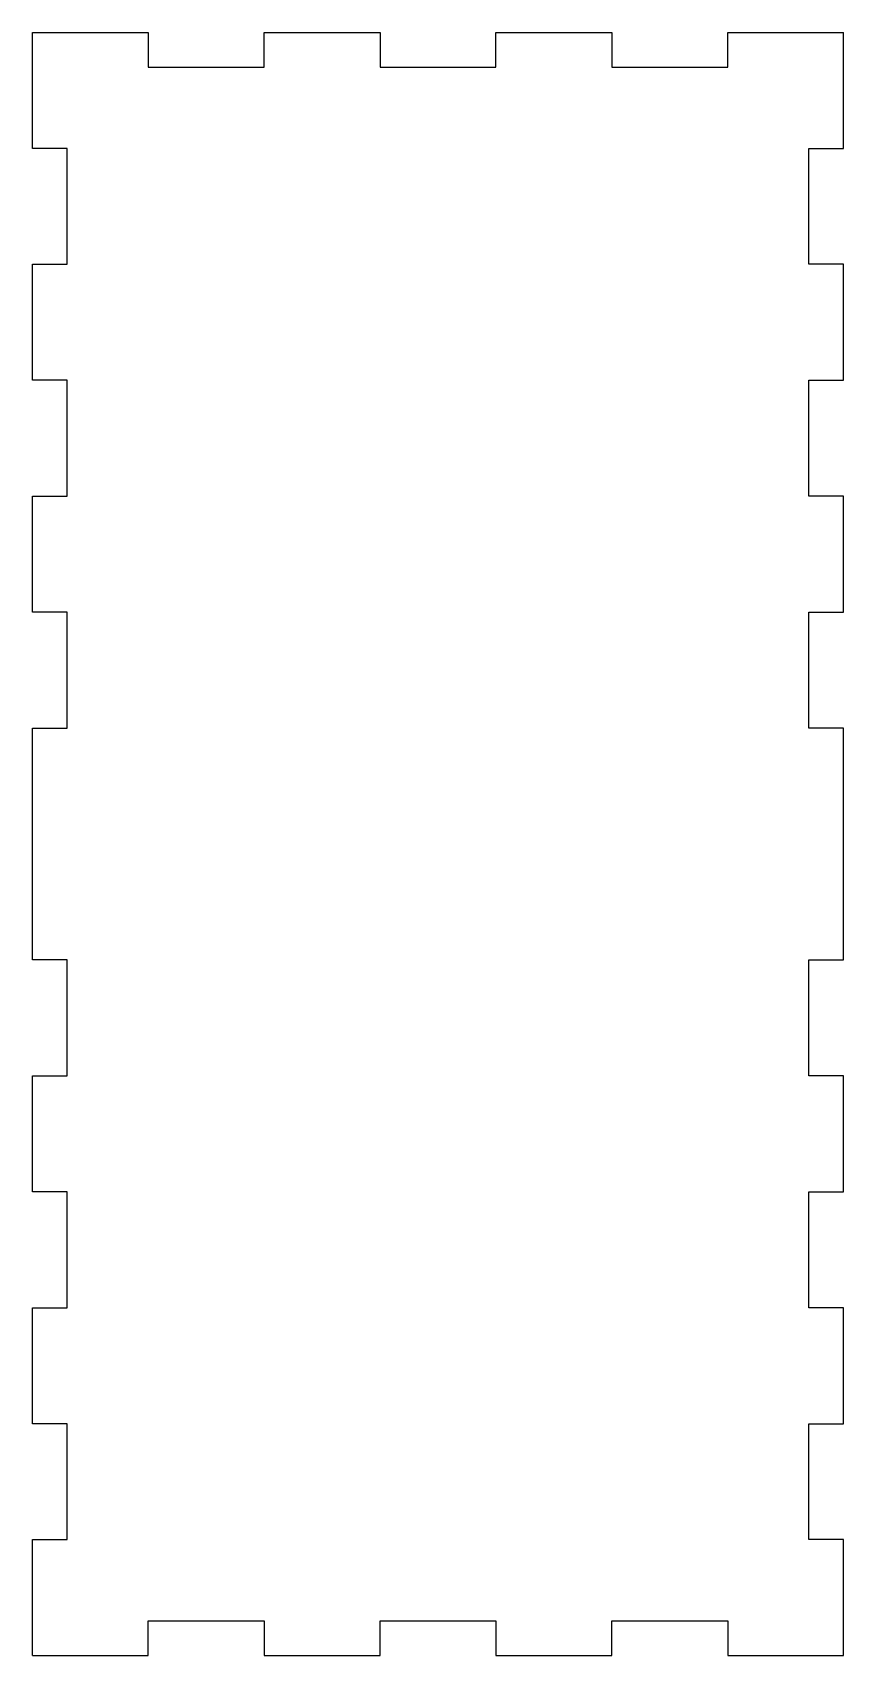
# Model space of a CAD drawing. Extents: x 0 to 70, y 0 to 140.
import ezdxf

# ---------------------------------------------------------------- set-up
doc = ezdxf.new("R2010")
doc.units = 0
doc.layers.add('Shape2DView', color=7, linetype='CONTINUOUS')

msp = doc.modelspace()

# ---------------------------------------------------------------- linework, layer by layer
at = {"layer": 'Shape2DView'}
for p, q in [((0, 130), (0, 140)), ((0, 140), (10, 140)), ((10, 140), (10, 137)), ((20, 137), (20, 140)), ((20, 140), (30, 140)), ((30, 140), (30, 137)), ((40, 137), (40, 140)), ((40, 140), (50, 140)), ((50, 140), (50, 137)), ((60, 137), (60, 140)), ((60, 140), (70, 140)), ((70, 130), (70, 140)), ((10, 137), (20, 137)), ((30, 137), (40, 137)), ((50, 137), (60, 137)), ((3, 130), (0, 130)), ((3, 120), (3, 130)), ((67, 130), (70, 130)), ((67, 120), (67, 130)), ((0, 110), (0, 120)), ((0, 120), (3, 120)), ((70, 120), (67, 120)), ((70, 110), (70, 120)), ((3, 110), (0, 110)), ((3, 100), (3, 110)), ((67, 110), (70, 110)), ((67, 100), (67, 110)), ((0, 90), (0, 100)), ((0, 100), (3, 100)), ((70, 100), (67, 100)), ((70, 90), (70, 100)), ((3, 90), (0, 90)), ((3, 80), (3, 90)), ((67, 90), (70, 90)), ((67, 80), (67, 90)), ((0, 60), (0, 80)), ((0, 80), (3, 80)), ((70, 80), (67, 80)), ((70, 60), (70, 80)), ((3, 60), (0, 60)), ((3, 50), (3, 60)), ((67, 60), (70, 60)), ((67, 50), (67, 60)), ((0, 40), (0, 50)), ((0, 50), (3, 50)), ((70, 50), (67, 50)), ((70, 40), (70, 50)), ((3, 40), (0, 40)), ((3, 30), (3, 40)), ((67, 40), (70, 40)), ((67, 30), (67, 40)), ((0, 20), (0, 30)), ((0, 30), (3, 30)), ((70, 30), (67, 30)), ((70, 20), (70, 30)), ((3, 20), (0, 20)), ((3, 10), (3, 20)), ((67, 20), (70, 20)), ((67, 10), (67, 20)), ((0, 0), (0, 10)), ((0, 10), (3, 10)), ((70, 10), (67, 10)), ((70, 0), (70, 10)), ((10, 3), (20, 3)), ((10, 0), (10, 3)), ((20, 3), (20, 0)), ((30, 3), (40, 3)), ((30, 0), (30, 3)), ((40, 3), (40, 0)), ((50, 3), (60, 3)), ((50, 0), (50, 3)), ((60, 3), (60, 0)), ((0, 0), (10, 0)), ((20, 0), (30, 0)), ((40, 0), (50, 0)), ((60, 0), (70, 0))]:
    msp.add_line(p, q, dxfattribs=at)

doc.saveas('drawing.dxf')
